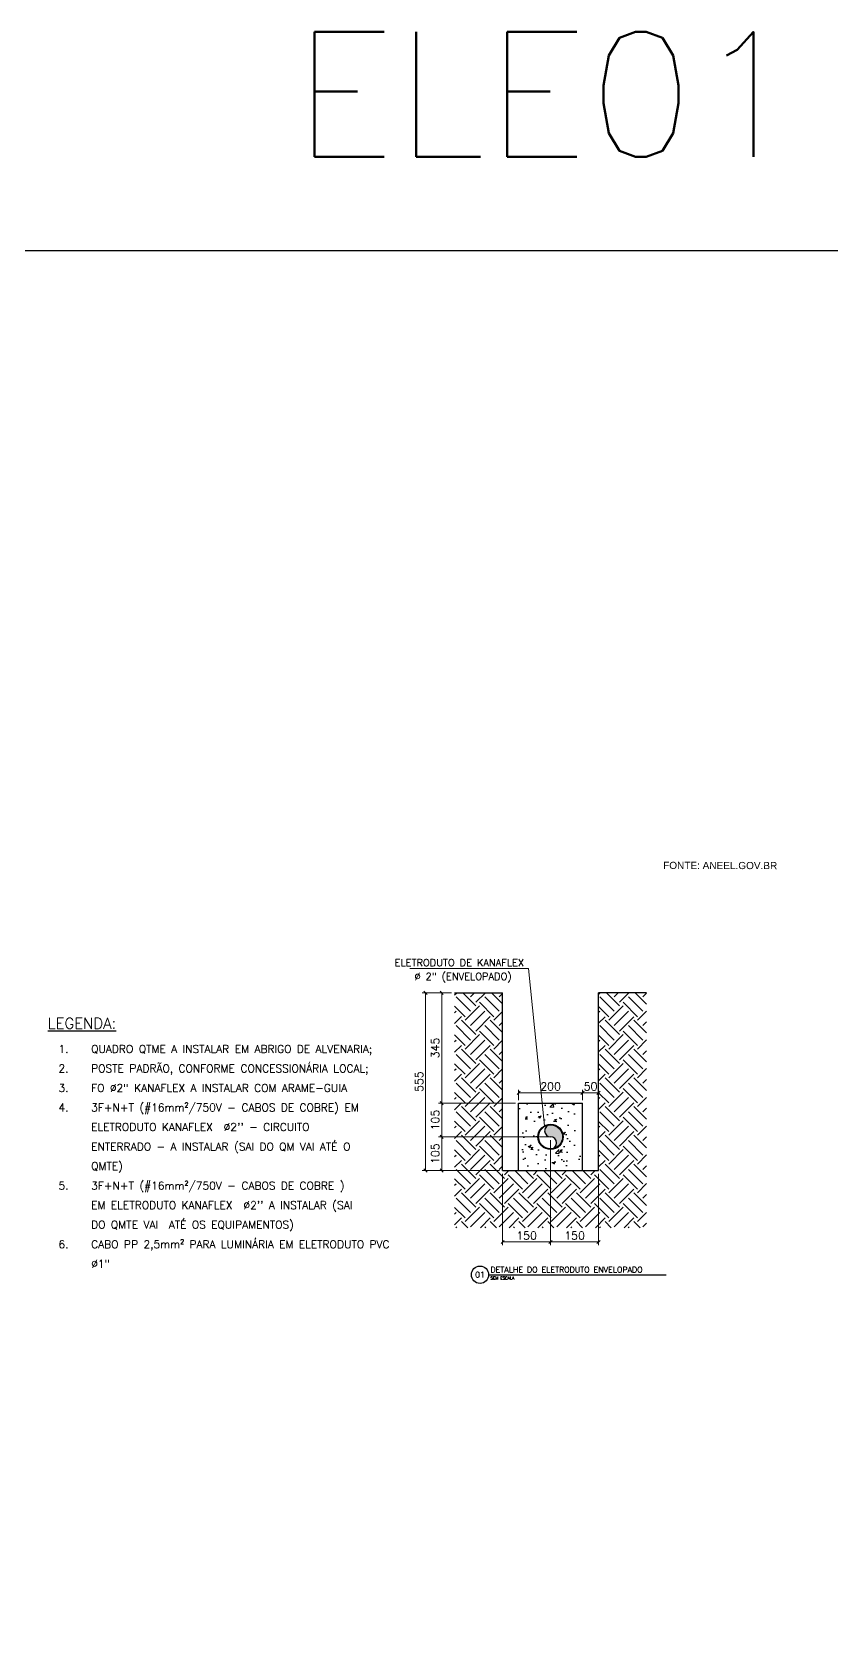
# Model space of a CAD drawing. Header units: inches. Extents: x -7660 to 802, y -193 to 3.
# Drawn here: x 478.5 to 493.86, y -95.74 to -65.16 of the extents above; entities that cross this region are included whole.
import ezdxf
from ezdxf.enums import TextEntityAlignment as Align

# ---------------------------------------------------------------- set-up
doc = ezdxf.new("R2010")
doc.units = ezdxf.units.IN
doc.header["$MEASUREMENT"] = 0
for name, color, linetype in [('Indic_Exec', 10, 'Continuous'), ('INDICACAO', 1, 'Continuous'), ('indicação', 7, 'Continuous'), ('lay_exist', 9, 'Continuous'), ('Legenda', 2, 'Continuous'), ('T03', 3, 'Continuous')]:
    doc.layers.add(name, color=color, linetype=linetype)
doc.styles.add('R80E50', font='arial.ttf', dxfattribs={"height": 10})
doc.styles.add('R80E75', font='arial.ttf')
doc.styles.add('ROMANS', font='romans.shx', dxfattribs={"height": 10})
doc.styles.add('Texto Cotas', font='romans.shx')
doc.dimstyles.new('1-20', dxfattribs={"dimscale": 0.2, "dimtxt": 0.15, "dimasz": 0.15, "dimexe": 0.1, "dimexo": 0.1, "dimgap": 0.1, "dimtad": 1, "dimdec": 0, "dimlfac": 1000, "dimzin": 0, "dimdsep": 46, "dimtxsty": 'Texto Cotas', "dimblk": 'ARCHTICK', "dimcen": 0.2, "dimdle": 0.1, "dimclrd": 256, "dimclre": 256, "dimclrt": 256, "dimadec": 0, "dimazin": 0, "dimtfac": 1, "dimtdec": 0, "dimtix": 1, "dimtmove": 0, "dimatfit": 3, "dimfxl": 5, "dimfxlon": 1, "dimtfill": 1, "dimtolj": 1, "dimtzin": 0, "dimarcsym": 1})
doc.dimstyles.new('1-20$7', dxfattribs={"dimscale": 20, "dimtxt": 1.5, "dimasz": 1.5, "dimexe": 1, "dimexo": 1, "dimgap": 0.75, "dimtad": 3, "dimdec": 0, "dimdsep": 46, "dimtxsty": 'ROMANS', "dimcen": 0, "dimclrd": 9, "dimclre": 9, "dimclrt": 2, "dimadec": 0, "dimazin": 0, "dimtfac": 1, "dimtmove": 0, "dimatfit": 3, "dimfxl": 1, "dimtolj": 1, "dimtzin": 0, "dimarcsym": 0})

# ---------------------------------------------------------------- blocks, each defined once
blk = doc.blocks.new('_OBLIQUE')
at = {"color": 0, "linetype": 'ByBlock', "lineweight": -2}
blk.add_line((-0.5, -0.5), (0.5, 0.5), dxfattribs=at)
blk = doc.blocks.new('*D64')
at = {"layer": 'lay_exist', "color": 9, "lineweight": -2, "transparency": 16777216}
for p, q in [((3515, 5735), (3312, 5735)), ((3362, 5735), (3362, 4010)), ((4515, 4010), (3312, 4010))]:
    blk.add_line(p, q, dxfattribs=at)
at = {"layer": 'lay_exist', "color": 9, "lineweight": -2, "transparency": 16777216, "xscale": 50, "yscale": 50, "zscale": 50}
for p, rotation in [((3362, 5735), 90), ((3362, 4010), 270)]:
    blk.add_blockref('_OBLIQUE', p, dxfattribs=dict(at, rotation=rotation))
at = {"layer": 'lay_exist', "color": 2, "transparency": 16777216, "insert": (3262, 4872), "char_height": 125, "attachment_point": 5, "rotation": 90, "style": 'ROMANS'}
blk.add_mtext('\\A1;345', dxfattribs=at)
blk = doc.blocks.new('_ArchTick')
at = {"const_width": 0.05}
blk.add_lwpolyline([(-0.5, -0.5), (0.5, 0.5)], dxfattribs=at)
blk = doc.blocks.new('*D65')
at = {"layer": 'lay_exist', "color": 9, "lineweight": -2, "transparency": 16777216}
for p, q in [((4515, 4010), (3312, 4010)), ((3362, 4010), (3362, 3485)), ((5015, 3485), (3312, 3485))]:
    blk.add_line(p, q, dxfattribs=at)
at = {"layer": 'lay_exist', "color": 9, "lineweight": -2, "transparency": 16777216, "xscale": 50, "yscale": 50, "zscale": 50}
for p, rotation in [((3362, 4010), 90), ((3362, 3485), 270)]:
    blk.add_blockref('_OBLIQUE', p, dxfattribs=dict(at, rotation=rotation))
at = {"layer": 'lay_exist', "color": 2, "transparency": 16777216, "insert": (3262, 3747), "char_height": 125, "attachment_point": 5, "rotation": 90, "style": 'ROMANS'}
blk.add_mtext('\\A1;105', dxfattribs=at)
blk = doc.blocks.new('*D66')
at = {"layer": 'lay_exist', "color": 9, "lineweight": -2, "transparency": 16777216}
for p, q in [((5015, 3485), (3312, 3485)), ((3362, 3485), (3362, 2960)), ((4265, 2960), (3312, 2960))]:
    blk.add_line(p, q, dxfattribs=at)
at = {"layer": 'lay_exist', "color": 9, "lineweight": -2, "transparency": 16777216, "xscale": 50, "yscale": 50, "zscale": 50}
for p, rotation in [((3362, 3485), 90), ((3362, 2960), 270)]:
    blk.add_blockref('_OBLIQUE', p, dxfattribs=dict(at, rotation=rotation))
at = {"layer": 'lay_exist', "color": 2, "transparency": 16777216, "insert": (3262, 3222), "char_height": 125, "attachment_point": 5, "rotation": 90, "style": 'ROMANS'}
blk.add_mtext('\\A1;105', dxfattribs=at)
blk = doc.blocks.new('*D67')
at = {"layer": 'lay_exist', "color": 9, "lineweight": -2, "transparency": 16777216}
for p, q in [((3515, 5735), (3059, 5735)), ((3109, 5735), (3109, 2960)), ((4265, 2960), (3059, 2960))]:
    blk.add_line(p, q, dxfattribs=at)
at = {"layer": 'lay_exist', "color": 9, "lineweight": -2, "transparency": 16777216, "xscale": 50, "yscale": 50, "zscale": 50}
for p, rotation in [((3109, 5735), 90), ((3109, 2960), 270)]:
    blk.add_blockref('_OBLIQUE', p, dxfattribs=dict(at, rotation=rotation))
at = {"layer": 'lay_exist', "color": 2, "transparency": 16777216, "insert": (3009, 4347), "char_height": 125, "attachment_point": 5, "rotation": 90, "style": 'ROMANS'}
blk.add_mtext('\\A1;555', dxfattribs=at)
blk = doc.blocks.new('*D68')
at = {"layer": 'lay_exist', "color": 9, "lineweight": -2, "transparency": 16777216}
for p, q in [((5065, 3435), (5065, 1793)), ((5815, 2910), (5815, 1793)), ((5815, 1843), (5065, 1843))]:
    blk.add_line(p, q, dxfattribs=at)
at = {"layer": 'lay_exist', "color": 9, "lineweight": -2, "transparency": 16777216, "xscale": 50, "yscale": 50, "zscale": 50}
for p, rotation in [((5065, 1843), 179.9999999999992), ((5815, 1843), 359.9999999999992)]:
    blk.add_blockref('_OBLIQUE', p, dxfattribs=dict(at, rotation=rotation))
at = {"layer": 'lay_exist', "color": 2, "transparency": 16777216, "insert": (5440, 1943), "char_height": 125, "attachment_point": 5, "style": 'ROMANS'}
blk.add_mtext('\\A1;150', dxfattribs=at)
blk = doc.blocks.new('*D69')
at = {"layer": 'lay_exist', "color": 9, "lineweight": -2, "transparency": 16777216}
for p, q in [((5065, 3435), (5065, 1793)), ((4315, 2910), (4315, 1793)), ((5065, 1843), (4315, 1843))]:
    blk.add_line(p, q, dxfattribs=at)
at = {"layer": 'lay_exist', "color": 9, "lineweight": -2, "transparency": 16777216, "xscale": 50, "yscale": 50, "zscale": 50}
for p, rotation in [((4315, 1843), 179.9999999999992), ((5065, 1843), 359.9999999999992)]:
    blk.add_blockref('_OBLIQUE', p, dxfattribs=dict(at, rotation=rotation))
at = {"layer": 'lay_exist', "color": 2, "transparency": 16777216, "insert": (4690, 1943), "char_height": 125, "attachment_point": 5, "style": 'ROMANS'}
blk.add_mtext('\\A1;150', dxfattribs=at)
blk = doc.blocks.new('*D70')
at = {"layer": 'lay_exist', "color": 9, "lineweight": -2, "transparency": 16777216}
for p, q in [((4565, 4060), (4565, 4222)), ((4565, 4172), (5565, 4172)), ((5565, 4060), (5565, 4222))]:
    blk.add_line(p, q, dxfattribs=at)
at = {"layer": 'lay_exist', "color": 9, "lineweight": -2, "transparency": 16777216, "xscale": 50, "yscale": 50, "zscale": 50}
for p, rotation in [((4565, 4172), 179.9999999999992), ((5565, 4172), 359.9999999999992)]:
    blk.add_blockref('_OBLIQUE', p, dxfattribs=dict(at, rotation=rotation))
at = {"layer": 'lay_exist', "color": 2, "transparency": 16777216, "insert": (5065, 4272), "char_height": 125, "attachment_point": 5, "style": 'ROMANS'}
blk.add_mtext('\\A1;200', dxfattribs=at)
blk = doc.blocks.new('*D71')
at = {"layer": 'lay_exist', "color": 9, "lineweight": -2, "transparency": 16777216}
for p, q in [((5815, 4367), (5815, 4122)), ((5565, 4060), (5565, 4222)), ((5565, 4172), (5815, 4172))]:
    blk.add_line(p, q, dxfattribs=at)
at = {"layer": 'lay_exist', "color": 9, "lineweight": -2, "transparency": 16777216, "xscale": 50, "yscale": 50, "zscale": 50}
for p, rotation in [((5565, 4172), 179.9999999999992), ((5815, 4172), 359.9999999999992)]:
    blk.add_blockref('_OBLIQUE', p, dxfattribs=dict(at, rotation=rotation))
at = {"layer": 'lay_exist', "color": 2, "transparency": 16777216, "insert": (5690, 4272), "char_height": 125, "attachment_point": 5, "style": 'ROMANS'}
blk.add_mtext('\\A1;50', dxfattribs=at)
blk = doc.blocks.new('*U73')
at = {"color": 0}
blk.add_line((450, 0), (9701, 0), dxfattribs=at)
blk.add_circle((0, 0), 450, dxfattribs=at)
at = {"layer": 'Indic_Exec', "color": 4, "style": 'ROMANS'}
blk.add_attdef('00', text='', height=300, dxfattribs=at).set_placement((0, 0), align=Align.MIDDLE)
blk.add_attdef('TÍTULO', (547, 110), '', height=300, dxfattribs=at)
at = {"layer": 'Indic_Exec', "color": 2, "style": 'ROMANS'}
blk.add_attdef('ESCALA', (547, -251), '', height=150, dxfattribs=at)
blk = doc.blocks.new('gfghgj')
at = {"layer": 'lay_exist'}
h = blk.add_hatch(dxfattribs=at)
h.set_pattern_fill('EARTH', color=256, scale=50, angle=45)
h.set_pattern_definition([(45, (-311999.23, 2159851.2), (0, 449.012806), [317.5, -317.5]), (45, (-312083.42, 2159935.38), (0, 449.012806), [317.5, -317.5]), (45, (-312167.6, 2160019.57), (0, 449.012806), [317.5, -317.5]), (135, (-312167.6, 2160075.7), (-449.012806, 0), [317.5, -317.5]), (135, (-312083.42, 2160159.88), (-449.012806, 0), [317.5, -317.5]), (135, (-311999.23, 2160244.07), (-449.012806, 0), [317.5, -317.5])])
h.paths.add_polyline_path([(1706.2, -2092.6), (706.2, -2092.6), (456.2, -2092.6), (456.2, 682.4), (-293.8, 682.4), (-293.8, -2986.2), (2706.2, -2986.2), (2706.2, 682.4), (1956.2, 682.4), (1956.2, -2092.6)])
h = blk.add_hatch(dxfattribs=at)
h.set_pattern_fill('AR-CONC', color=256, scale=2.5)
h.set_pattern_definition([(50, (-311999.23, 2159851.2), (455.46167, -39.847714), [47.625, -523.875, 0]), (355, (-311999.23, 2159851.2), (-88.10706, 477.64161), [38.1, -419.1, 0]), (100.451, (-311961.27, 2159847.87), (367.35625, 437.79172), [40.475, -445.225]), (46.1842, (-311999.23, 2159978.2), (677.6976, -105.10582), [71.4375, -785.8125]), (96.6356, (-311942.75, 2159969.4), (593.51059, 618.56389), [60.7125, -667.8375, 0]), (351.184, (-311999.2, 2159978.2), (593.51151, 618.5628), [57.15, -628.65]), (21, (-311935.73, 2159946.44), (379.0372, -255.663796), [47.625, -523.875, 0]), (326, (-311935.73, 2159946.44), (154.50507, 460.46992), [38.1, -419.1, 0]), (71.4514, (-311904.14, 2159925.13), (533.54123, 204.80714), [40.475, -445.225]), (37.5, (-311999.23, 2159851.19), (7.721508, 211.387597), [0, -414.02, 0, -425.45, 0, -420.6875]), (7.5, (-311999.23, 2159851.19), (167.049156, 250.451437), [0, -242.57, 0, -404.495, 0, -160.3375]), (327.5, (-312140.83, 2159851.19), (338.976488, -14.32186), [0, -158.75, 0, -495.3, 0, -657.225]), (317.5, (-312204.33, 2159851.2), (370.322953, 63.566228), [0, -206.375, 0, -328.93, 0, -466.725, 0, 0])])
h.paths.add_polyline_path([(1393.7, -1567.6, -1), (1018.7, -1567.6, -1)], flags=0)
h.paths.add_polyline_path([(706.2, -1042.6), (706.2, -2092.6), (1706.2, -2092.6), (1706.2, -1042.6)])
h.paths.add_polyline_path([(1403.7, -1567.6, -1), (1008.7, -1567.6, -1)], flags=16)
h = blk.add_hatch(color=256, dxfattribs=at)
h.paths.add_polyline_path([(1206.2, -1380.1), (1206.2, -1567.6, -1), (1206.2, -1755.1, 0.4142136), (1393.7, -1567.6, 0.4142136)])
h.paths.add_polyline_path([(1206.2, -1380.1, 1), (1206.2, -1567.6)])
for p, q in [((-293.8, 682.4), (456.2, 682.4)), ((456.2, -2092.6), (456.2, 682.4)), ((1956.2, -2092.6), (1956.2, 682.4)), ((2706.2, 682.4), (1956.2, 682.4)), ((706.2, -1042.6), (1706.2, -1042.6)), ((706.2, -2092.6), (706.2, -1042.6)), ((1706.2, -2092.6), (1706.2, -1042.6)), ((456.2, -2092.6), (1956.2, -2092.6))]:
    blk.add_line(p, q, dxfattribs=at)
for radius in [197.5, 187.5]:
    blk.add_circle((1206.2, -1567.6), radius, dxfattribs=at)
for centre, start, end in [((1206.2, -1473.8), 90, 270), ((1206.2, -1661.3), 270, 90)]:
    blk.add_arc(centre, 93.8, start, end, dxfattribs=at)
at = {"layer": 'Legenda'}
ref = blk.add_blockref('*U73', (102.4, -3720.7), dxfattribs=dict(at, xscale=0.2997852903644304, yscale=0.2997852903644304, zscale=0.2997852903644304))
ref.add_attrib('00', '01', dxfattribs={"layer": 'indicação', "color": 6, "height": 89.94, "style": 'ROMANS'}).set_placement((102.4, -3720.7), align=Align.MIDDLE)
ref.add_attrib('TÍTULO', 'DETALHE DO ELETRODUTO ENVELOPADO', (266.4, -3687.6), dxfattribs={"layer": 'indicação', "color": 6, "height": 89.936, "style": 'ROMANS'})
ref.add_attrib('ESCALA', 'SEM ESCALA', (266.4, -3796), dxfattribs={"layer": 'indicação', "color": 6, "height": 44.97, "style": 'ROMANS'})
at = {"layer": 'lay_exist', "style": 'ROMANS'}
blk.add_text('ELETRODUTO DE KANAFLEX', height=112.5, dxfattribs=at).set_placement((792.1, 1153.2), align=Align.MIDDLE_RIGHT)
blk.add_text('Ø 2" (ENVELOPADO)', height=112.5, dxfattribs=at).set_placement((-921.4, 882))
at = {"layer": 'lay_exist'}
for base, p1, p2, picture, middle in [((-750.1, -2092.6), (-293.8, 682.4), (456.2, -2092.6), '*D67', (-850.1, -705.1)), ((-497.3, -1042.6), (-293.8, 682.4), (706.2, -1042.6), '*D64', (-597.3, -180.1)), ((-497.3, -1567.6), (706.2, -1042.6), (1206.2, -1567.6), '*D65', (-597.3, -1305.1)), ((-497.3, -2092.6), (1206.2, -1567.6), (456.2, -2092.6), '*D66', (-597.3, -1830.1))]:
    dim = blk.add_linear_dim(base=base, p1=p1, p2=p2, angle=90, dimstyle='1-20', override={"dimscale": 50, "dimtxt": 2.5, "dimlfac": 0.2}, dxfattribs=at)
    dim.commit()
    dim.dimension.update_dxf_attribs({"geometry": picture, "text_midpoint": middle, "insert": (-3859, -5052.5)})
for base, p1, p2, picture, middle in [((1706.2, -880.2), (706.2, -1042.6), (1706.2, -1042.6), '*D70', (1206.2, -780.2)), ((456.2, -3209.3), (1206.2, -1567.6), (456.2, -2092.6), '*D69', (831.2, -3109.3)), ((1206.2, -3209.3), (1956.2, -2092.6), (1206.2, -1567.6), '*D68', (1581.2, -3109.3))]:
    dim = blk.add_linear_dim(base=base, p1=p1, p2=p2, dimstyle='1-20', override={"dimscale": 50, "dimtxt": 2.5, "dimlfac": 0.2}, dxfattribs=at)
    dim.commit()
    dim.dimension.update_dxf_attribs({"geometry": picture, "text_midpoint": middle, "insert": (-3859, -5052.5)})
dim = blk.add_linear_dim(base=(1956.2, -880.2), p1=(1706.2, -1042.6), p2=(1956.2, -635.5), dimstyle='1-20', override={"dimscale": 50, "dimtxt": 2.5, "dimlfac": 0.2}, dxfattribs=at)
dim.commit()
dim.dimension.update_dxf_attribs({"geometry": '*D71', "text_midpoint": (1831.2, -880.2), "dimtype": 128, "insert": (-3859, -5052.5)})
blk.add_leader([(1110.3, -1394.9), (861.6, 1060.1), (-997.1, 1060.1)], dimstyle='1-20$7', dxfattribs=at)

msp = doc.modelspace()

# ---------------------------------------------------------------- linework, layer by layer
at = {"color": 3}
msp.add_lwpolyline([(443.16814, -69.3577), (532.90705, -69.3577), (532.90705, -121.04888), (443.16814, -121.04888)], close=True, dxfattribs=at)

# ---------------------------------------------------------------- block references
at = {"lineweight": 5, "xscale": 0.001229590851444018, "yscale": 0.001229590851444018, "zscale": 0.001229590851444018}
msp.add_blockref('gfghgj', (486.98668, -84.45346), dxfattribs=at)

# ---------------------------------------------------------------- texts
at = {"layer": 'Indic_Exec', "insert": (478.80343, -84.09548), "char_height": 0.20873761, "width": 6.5401815, "attachment_point": 1, "style": 'R80E50'}
msp.add_mtext('\\pxsm1.5;{\\Fromans|c0;\\L\\C3;LEGENDA:\\P\\pi-3,l4,t4;\\H0.71861x;\\l\\C256;1.^IQUADRO QTME A INSTALAR EM ABRIGO DE ALVENARIA;\\P2.^IPOSTE PADRÃO, CONFORME CONCESSIONÁRIA LOCAL;\\C0;\\P\\C256;3.^IFO ∅2" KANAFLEX A INSTALAR COM ARAME-GUIA\\P4.^I3F+N+T (#16mm²/750V - CABOS DE COBRE) EM ELETRODUTO KANAFLEX  ∅2\'\' - CIRCUITO ENTERRADO - A INSTALAR (SAI DO QM VAI ATÉ O QMTE)\\P5.^I3F+N+T (#16mm²/750V - CABOS DE COBRE ) EM ELETRODUTO KANAFLEX  ∅2\'\' A INSTALAR (SAI DO QMTE VAI  ATÉ OS EQUIPAMENTOS)\\P6.^ICABO PP 2,5mm² PARA LUMINÁRIA EM ELETRODUTO PVC ∅1"}', dxfattribs=at)
at = {"layer": 'INDICACAO', "color": 8, "insert": (483.52121, -65.15993), "char_height": 2.4, "width": 19.4018247, "attachment_point": 1, "style": 'ROMANS'}
msp.add_mtext('ELE01', dxfattribs=at)
at = {"layer": 'T03', "insert": (493.74367, -81.10439), "char_height": 0.1378625, "width": 4.0268422, "attachment_point": 3, "rotation": 359.878221, "style": 'R80E75'}
msp.add_mtext('\\pxqc;FONTE: ANEEL.GOV.BR', dxfattribs=at)

doc.saveas('drawing.dxf')
